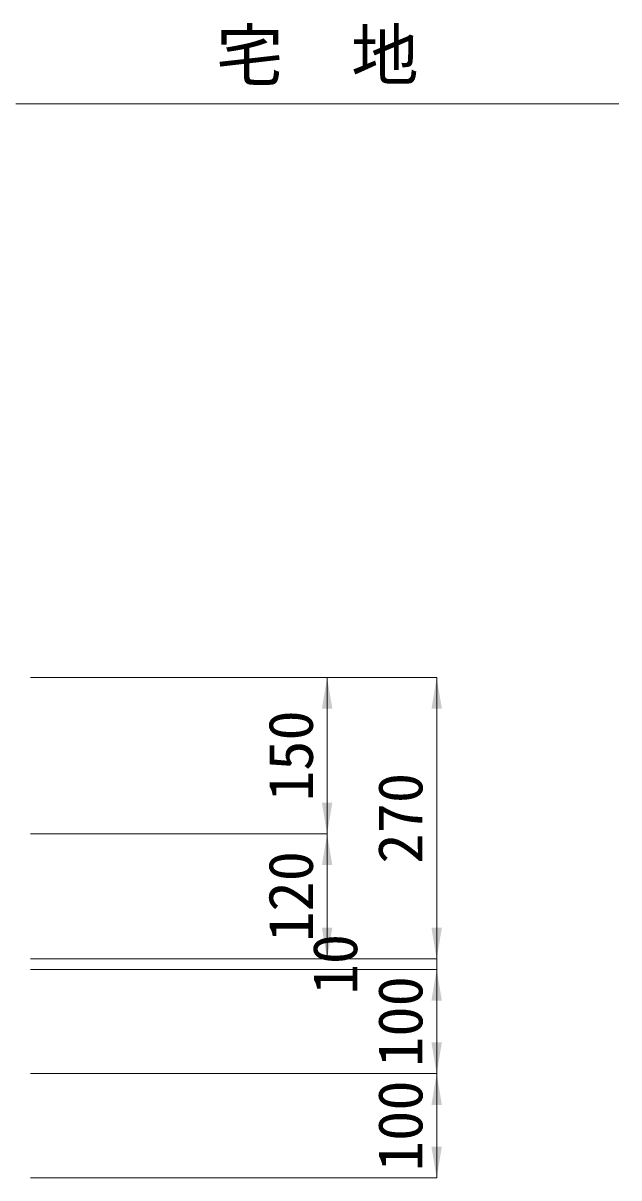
# Model space of a CAD drawing. Units: millimetres at full size; some dimension numbers follow another scale. Extents: x 10958 to 33220, y 2125 to 9550.
# Drawn here: x 15701 to 16272, y 3811 to 4919 of the extents above; entities that cross this region are included whole.
import ezdxf
from ezdxf.enums import TextEntityAlignment as Align

# ---------------------------------------------------------------- set-up
doc = ezdxf.new("R2010")
doc.units = ezdxf.units.MM
doc.header["$LTSCALE"] = 20
doc.layers.add('寸法線', color=7, linetype='Continuous', lineweight=13)
doc.styles.add('ＭＳ ゴシック', font='')
doc.styles.get('ＭＳ ゴシック').set_extended_font_data('MS Gothic')

# ---------------------------------------------------------------- blocks, each defined once
blk = doc.blocks.new('filled_arrow')
at = {"color": 0, "linetype": 'Continuous', "lineweight": -2}
blk.add_solid([(7.5, 1.25), (0, 0), (7.5, -1.25)], dxfattribs=at)

msp = doc.modelspace()

# ---------------------------------------------------------------- linework, layer by layer
at = {"layer": '寸法線'}
for p, q in [((15694.14, 4841.03), (16272.14, 4841.03)), ((15708.14, 4290.84), (15992.5, 4290.84)), ((15708.14, 4290.84), (16097.5, 4290.84)), ((15992.5, 4140.84), (15992.5, 4290.84)), ((16097.5, 4020.84), (16097.5, 4290.84)), ((15708.14, 4140.84), (15992.5, 4140.84)), ((15708.14, 4140.84), (15992.5, 4140.84)), ((15992.5, 4020.84), (15992.5, 4140.84)), ((16097.5, 4050.84), (16097.5, 3980.84)), ((15708.14, 4020.84), (15992.5, 4020.84)), ((15708.14, 4020.84), (16097.5, 4020.84)), ((15708.14, 4020.84), (16097.5, 4020.84)), ((15708.14, 4010.84), (16097.5, 4010.84)), ((15708.14, 4010.84), (16097.5, 4010.84)), ((16097.5, 4010.84), (16097.5, 3850.84)), ((16097.5, 3970.84), (16097.5, 3810.84)), ((15708.14, 3910.84), (16097.5, 3910.84)), ((15708.14, 3910.84), (16097.5, 3910.84)), ((15708.14, 3810.84), (16097.5, 3810.84))]:
    msp.add_line(p, q, dxfattribs=at)

# ---------------------------------------------------------------- block references
at = {"layer": '寸法線', "xscale": 4, "yscale": 4}
for p, rotation in [((15992.5, 4290.84), 270), ((16097.5, 4290.84), 270), ((15992.5, 4140.84), 90), ((15992.5, 4140.84), 270), ((15992.5, 4020.84), 90), ((16097.5, 4020.84), 90), ((16097.5, 4010.84), 270), ((16097.5, 3910.84), 90), ((16097.5, 3910.84), 270), ((16097.5, 3810.84), 90)]:
    msp.add_blockref('filled_arrow', p, dxfattribs=dict(at, rotation=rotation))

# ---------------------------------------------------------------- texts
at = {"layer": '寸法線', "style": 'ＭＳ ゴシック'}
msp.add_text('宅\u3000地', height=47.47, dxfattribs=at).set_placement((15983.14, 4887.96), align=Align.MIDDLE_CENTER)
for s, p in [('150', (15957.5, 4215.84)), ('270', (16062.5, 4155.84)), ('120', (15957.5, 4080.84)), ('10', (16000, 4015.84)), ('100', (16062.5, 3960.84)), ('100', (16062.5, 3860.84))]:
    msp.add_text(s, height=42.72, rotation=90, dxfattribs=at).set_placement(p, align=Align.MIDDLE_CENTER)

doc.saveas('drawing.dxf')
